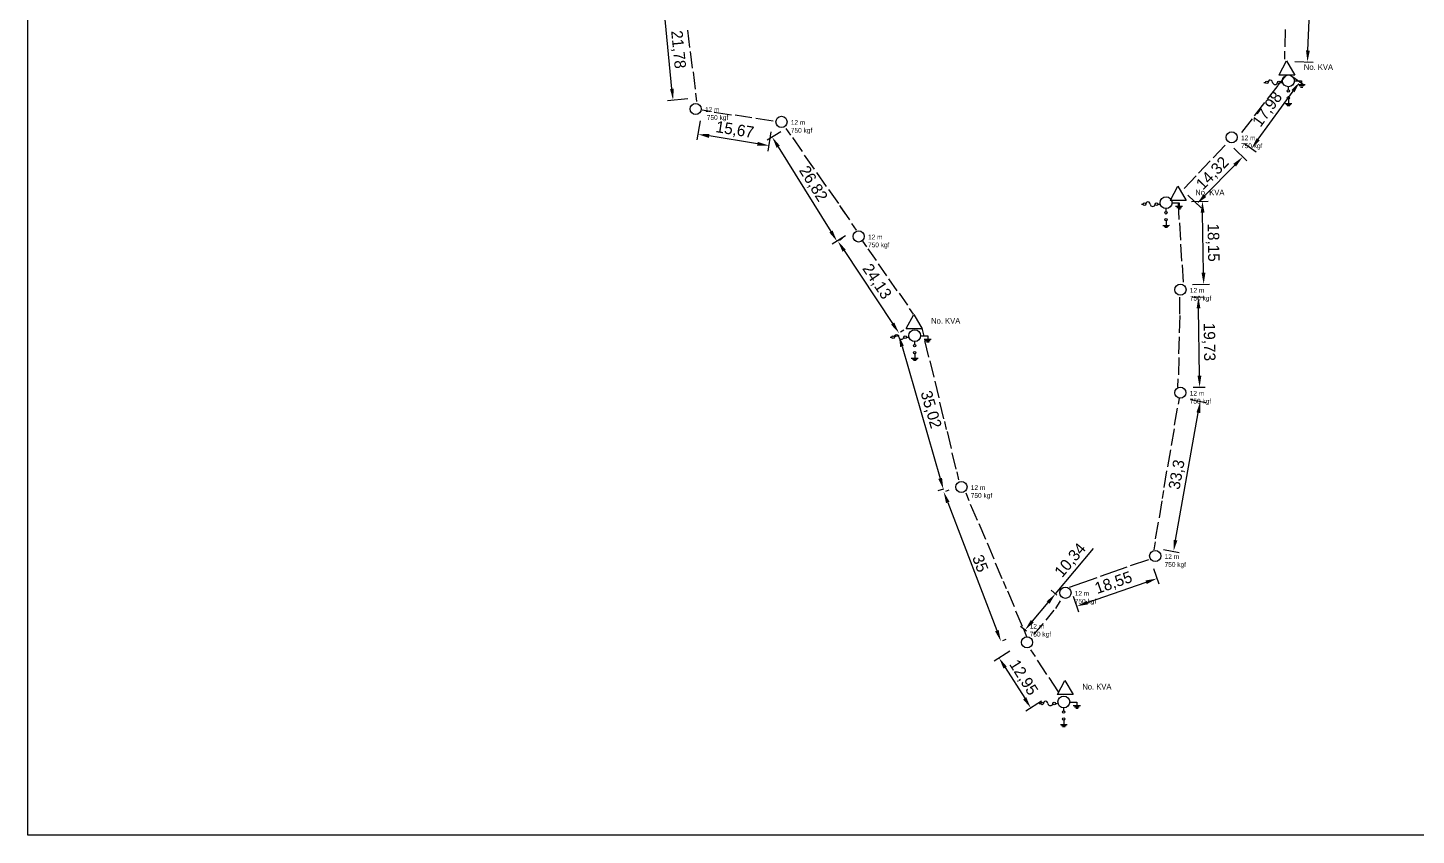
# Model space of a CAD drawing. Header units: millimetres. Extents: x -3588 to 75209, y -3737 to 38254.
# Drawn here: x 22861.6 to 23165.2, y 33283.1 to 33459.6 of the extents above; entities that cross this region are included whole.
import ezdxf

# ---------------------------------------------------------------- set-up
doc = ezdxf.new("R2010")
doc.units = ezdxf.units.MM
doc.dimstyles.new('ISO-25', dxfattribs={"dimtxt": 2.5, "dimasz": 2.5, "dimexe": 1.25, "dimexo": 0.625, "dimtad": 1, "dimtxsty": 'Standard', "dimcen": 2.5, "dimadec": 0, "dimazin": 0, "dimtfac": 1, "dimtmove": 0, "dimatfit": 3, "dimfxl": 1, "dimarcsym": 0})

# ---------------------------------------------------------------- blocks, each defined once
blk = doc.blocks.new('*D545')
at = {"color": 0, "lineweight": -2, "transparency": 16777216}
for p, q in [((23008.6, 33439.3), (23007.93, 33435.11)), ((23024.08, 33436.83), (23023.41, 33432.63)), ((23021.14, 33434.26), (23010.6, 33435.95))]:
    blk.add_line(p, q, dxfattribs=at)
at = {"color": 0, "transparency": 16777216}
for points in [[(23010.67, 33436.36), (23010.53, 33435.54), (23008.13, 33436.34)], [(23021.21, 33434.68), (23021.07, 33433.85), (23023.61, 33433.87)]]:
    blk.add_solid(points, dxfattribs=at)
at = {"layer": 'Defpoints', "color": 0, "transparency": 16777216}
for p in [(23008.7, 33439.92), (23024.18, 33437.44), (23008.13, 33436.34)]:
    blk.add_point(p, dxfattribs=at)
at = {"color": 0, "transparency": 16777216, "insert": (23016.2, 33437.16), "char_height": 2.5, "attachment_point": 5, "rotation": 350.917}
blk.add_mtext('15,67', dxfattribs=at)
blk = doc.blocks.new('*D546')
at = {"color": 0, "lineweight": -2, "transparency": 16777216}
for p, q in [((23003.81, 33465.79), (22999.31, 33465.34)), ((23002.46, 33446.28), (23000.8, 33462.98)), ((23005.95, 33444.11), (23001.46, 33443.67))]:
    blk.add_line(p, q, dxfattribs=at)
at = {"color": 0, "transparency": 16777216}
for points in [[(23001.22, 33463.02), (23000.39, 33462.94), (23000.56, 33465.47)], [(23002.87, 33446.32), (23002.04, 33446.24), (23002.7, 33443.79)]]:
    blk.add_solid(points, dxfattribs=at)
at = {"layer": 'Defpoints', "color": 0, "transparency": 16777216}
for p in [(23000.56, 33465.47), (23004.43, 33465.85), (23006.58, 33444.18)]:
    blk.add_point(p, dxfattribs=at)
at = {"color": 0, "transparency": 16777216, "insert": (23003.7, 33454.83), "char_height": 2.5, "attachment_point": 5, "rotation": 275.6555}
blk.add_mtext('21,78', dxfattribs=at)
blk = doc.blocks.new('*D547')
at = {"color": 0, "lineweight": -2, "transparency": 16777216}
for p, q in [((23026.23, 33436.88), (23023.31, 33435.06)), ((23025.7, 33433.6), (23037.22, 33415.07)), ((23040.4, 33414.1), (23037.48, 33412.29))]:
    blk.add_line(p, q, dxfattribs=at)
at = {"color": 0, "transparency": 16777216}
for points in [[(23026.05, 33433.82), (23025.34, 33433.38), (23024.38, 33435.72)], [(23037.58, 33415.29), (23036.87, 33414.85), (23038.54, 33412.95)]]:
    blk.add_solid(points, dxfattribs=at)
at = {"layer": 'Defpoints', "color": 0, "transparency": 16777216}
for p in [(23026.76, 33437.21), (23038.54, 33412.95), (23040.93, 33414.43)]:
    blk.add_point(p, dxfattribs=at)
at = {"color": 0, "transparency": 16777216, "insert": (23033.23, 33425.44), "char_height": 2.5, "attachment_point": 5, "rotation": 301.8892}
blk.add_mtext('26,82', dxfattribs=at)
blk = doc.blocks.new('*D548')
at = {"color": 0, "lineweight": -2, "transparency": 16777216}
for p, q in [((23039.09, 33413.2), (23039.77, 33413.65)), ((23040.12, 33410.88), (23050.71, 33394.94)), ((23052.46, 33393.1), (23053.14, 33393.56))]:
    blk.add_line(p, q, dxfattribs=at)
at = {"color": 0, "transparency": 16777216}
for points in [[(23040.46, 33411.11), (23039.77, 33410.64), (23038.73, 33412.96)], [(23051.06, 33395.18), (23050.37, 33394.71), (23052.1, 33392.86)]]:
    blk.add_solid(points, dxfattribs=at)
at = {"layer": 'Defpoints', "color": 0, "transparency": 16777216}
for p in [(23038.57, 33412.85), (23051.94, 33392.76), (23052.1, 33392.86)]:
    blk.add_point(p, dxfattribs=at)
at = {"color": 0, "transparency": 16777216, "insert": (23047.15, 33404.06), "char_height": 2.5, "attachment_point": 5, "rotation": 303.6315}
blk.add_mtext('24,13', dxfattribs=at)
blk = doc.blocks.new('*D549')
at = {"color": 0, "lineweight": -2, "transparency": 16777216}
for p, q in [((23052.1, 33392.34), (23050.87, 33391.98)), ((23052.77, 33389.93), (23061.11, 33361.09)), ((23061.83, 33358.7), (23060.61, 33358.34))]:
    blk.add_line(p, q, dxfattribs=at)
at = {"color": 0, "transparency": 16777216}
for points in [[(23053.17, 33390.04), (23052.37, 33389.81), (23052.07, 33392.33)], [(23061.51, 33361.21), (23060.71, 33360.97), (23061.81, 33358.69)]]:
    blk.add_solid(points, dxfattribs=at)
at = {"layer": 'Defpoints', "color": 0, "transparency": 16777216}
for p in [(23052.7, 33392.51), (23061.81, 33358.69), (23062.43, 33358.87)]:
    blk.add_point(p, dxfattribs=at)
at = {"color": 0, "transparency": 16777216, "insert": (23060.94, 33376.67), "char_height": 2.5, "width": 9.4878, "attachment_point": 5, "rotation": 286.1352}
blk.add_mtext('\\P35,02', dxfattribs=at)
blk = doc.blocks.new('*D550')
at = {"color": 0, "lineweight": -2, "transparency": 16777216}
for p, q in [((23062.31, 33358.33), (23063.04, 33358.61)), ((23062.77, 33355.82), (23073.49, 33327.81)), ((23074.83, 33325.64), (23075.56, 33325.92))]:
    blk.add_line(p, q, dxfattribs=at)
at = {"color": 0, "transparency": 16777216}
for points in [[(23063.16, 33355.97), (23062.38, 33355.67), (23061.87, 33358.16)], [(23073.88, 33327.96), (23073.11, 33327.66), (23074.39, 33325.47)]]:
    blk.add_solid(points, dxfattribs=at)
at = {"layer": 'Defpoints', "color": 0, "transparency": 16777216}
for p in [(23061.73, 33358.1), (23074.25, 33325.42), (23074.39, 33325.47)]:
    blk.add_point(p, dxfattribs=at)
at = {"color": 0, "transparency": 16777216, "insert": (23069.88, 33342.49), "char_height": 2.5, "attachment_point": 5, "rotation": 290.954}
blk.add_mtext('35', dxfattribs=at)
blk = doc.blocks.new('*D551')
at = {"color": 0, "lineweight": -2, "transparency": 16777216}
for p, q in [((23076.35, 33323.33), (23072.93, 33321.16)), ((23075.32, 33319.72), (23079.58, 33313)), ((23083.28, 33312.39), (23079.86, 33310.22))]:
    blk.add_line(p, q, dxfattribs=at)
at = {"color": 0, "transparency": 16777216}
for points in [[(23075.67, 33319.94), (23074.97, 33319.49), (23073.98, 33321.83)], [(23079.93, 33313.23), (23079.23, 33312.78), (23080.92, 33310.89)]]:
    blk.add_solid(points, dxfattribs=at)
at = {"layer": 'Defpoints', "color": 0, "transparency": 16777216}
for p in [(23076.88, 33323.66), (23083.81, 33312.73), (23080.92, 33310.89)]:
    blk.add_point(p, dxfattribs=at)
at = {"color": 0, "transparency": 16777216, "insert": (23079.21, 33317.48), "char_height": 2.5, "attachment_point": 5, "rotation": 302.3685}
blk.add_mtext('12,95', dxfattribs=at)
blk = doc.blocks.new('*D552')
at = {"color": 0, "lineweight": -2, "transparency": 16777216}
for p, q in [((23086.31, 33335.85), (23094.63, 33345.73)), ((23086.64, 33335.57), (23085.36, 33336.66)), ((23081.26, 33329.85), (23084.7, 33333.94)), ((23079.98, 33327.66), (23078.69, 33328.74))]:
    blk.add_line(p, q, dxfattribs=at)
at = {"color": 0, "transparency": 16777216}
for points in [[(23084.38, 33334.21), (23085.02, 33333.67), (23086.31, 33335.85)], [(23080.94, 33330.12), (23081.58, 33329.58), (23079.65, 33327.94)]]:
    blk.add_solid(points, dxfattribs=at)
at = {"layer": 'Defpoints', "color": 0, "transparency": 16777216}
for p in [(23086.31, 33335.85), (23087.12, 33335.17), (23080.46, 33327.26)]:
    blk.add_point(p, dxfattribs=at)
at = {"color": 0, "transparency": 16777216, "insert": (23089.68, 33343.09), "char_height": 2.5, "attachment_point": 5, "rotation": 49.9081}
blk.add_mtext('10,34', dxfattribs=at)
blk = doc.blocks.new('*D553')
at = {"color": 0, "lineweight": -2, "transparency": 16777216}
for p, q in [((23107.73, 33341.4), (23108.9, 33338.01)), ((23093.33, 33333.94), (23106.13, 33338.37)), ((23090.2, 33335.34), (23091.38, 33331.94))]:
    blk.add_line(p, q, dxfattribs=at)
at = {"color": 0, "transparency": 16777216}
for points in [[(23106, 33338.76), (23106.27, 33337.98), (23108.49, 33339.19)], [(23093.2, 33334.33), (23093.47, 33333.55), (23090.97, 33333.12)]]:
    blk.add_solid(points, dxfattribs=at)
at = {"layer": 'Defpoints', "color": 0, "transparency": 16777216}
for p in [(23107.52, 33341.99), (23108.49, 33339.19), (23090, 33335.93)]:
    blk.add_point(p, dxfattribs=at)
at = {"color": 0, "transparency": 16777216, "insert": (23099.05, 33338.12), "char_height": 2.5, "attachment_point": 5, "rotation": 19.0946}
blk.add_mtext('18,55', dxfattribs=at)
blk = doc.blocks.new('*D554')
at = {"color": 0, "lineweight": -2, "transparency": 16777216}
for p, q in [((23115.81, 33378.3), (23119.22, 33377.69)), ((23112.56, 33347.59), (23117.55, 33375.45)), ((23109.95, 33345.52), (23113.35, 33344.91))]:
    blk.add_line(p, q, dxfattribs=at)
at = {"color": 0, "transparency": 16777216}
for points in [[(23117.14, 33375.52), (23117.96, 33375.38), (23117.99, 33377.91)], [(23112.15, 33347.66), (23112.97, 33347.52), (23112.12, 33345.13)]]:
    blk.add_solid(points, dxfattribs=at)
at = {"layer": 'Defpoints', "color": 0, "transparency": 16777216}
for p in [(23115.2, 33378.41), (23117.99, 33377.91), (23109.33, 33345.63)]:
    blk.add_point(p, dxfattribs=at)
at = {"color": 0, "transparency": 16777216, "insert": (23113, 33361.89), "char_height": 2.5, "attachment_point": 5, "rotation": 79.8511}
blk.add_mtext('33,3', dxfattribs=at)
blk = doc.blocks.new('*D555')
at = {"color": 0, "lineweight": -2, "transparency": 16777216}
for p, q in [((23116.13, 33400.73), (23118.81, 33400.77)), ((23117.8, 33383.52), (23117.59, 33398.25)), ((23116.4, 33381), (23119.08, 33381.04))]:
    blk.add_line(p, q, dxfattribs=at)
at = {"color": 0, "transparency": 16777216}
for points in [[(23118.01, 33398.26), (23117.18, 33398.25), (23117.56, 33400.75)], [(23118.21, 33383.53), (23117.38, 33383.52), (23117.83, 33381.02)]]:
    blk.add_solid(points, dxfattribs=at)
at = {"layer": 'Defpoints', "color": 0, "transparency": 16777216}
for p in [(23115.5, 33400.73), (23117.56, 33400.75), (23115.77, 33380.99)]:
    blk.add_point(p, dxfattribs=at)
at = {"color": 0, "transparency": 16777216, "insert": (23119.78, 33390.92), "char_height": 2.5, "attachment_point": 5, "rotation": 270.7912}
blk.add_mtext('19,73', dxfattribs=at)
blk = doc.blocks.new('*D556')
at = {"color": 0, "lineweight": -2, "transparency": 16777216}
for p, q in [((23116.03, 33421.65), (23119.69, 33421.7)), ((23118.68, 33406.03), (23118.48, 33419.18)), ((23116.31, 33403.5), (23119.97, 33403.55))]:
    blk.add_line(p, q, dxfattribs=at)
at = {"color": 0, "transparency": 16777216}
for points in [[(23118.9, 33419.19), (23118.06, 33419.18), (23118.44, 33421.68)], [(23119.1, 33406.04), (23118.26, 33406.03), (23118.72, 33403.54)]]:
    blk.add_solid(points, dxfattribs=at)
at = {"layer": 'Defpoints', "color": 0, "transparency": 16777216}
for p in [(23115.41, 33421.64), (23118.44, 33421.68), (23115.68, 33403.49)]:
    blk.add_point(p, dxfattribs=at)
at = {"color": 0, "transparency": 16777216, "insert": (23120.66, 33412.64), "char_height": 2.5, "attachment_point": 5, "rotation": 270.8686}
blk.add_mtext('18,15', dxfattribs=at)
blk = doc.blocks.new('*D557')
at = {"color": 0, "lineweight": -2, "transparency": 16777216}
for p, q in [((23125.29, 33433.29), (23128.15, 33430.5)), ((23119, 33422.91), (23125.51, 33429.58)), ((23115.29, 33423.04), (23118.14, 33420.25))]:
    blk.add_line(p, q, dxfattribs=at)
at = {"color": 0, "transparency": 16777216}
for points in [[(23125.21, 33429.87), (23125.8, 33429.29), (23127.25, 33431.37)], [(23118.7, 33423.21), (23119.29, 33422.62), (23117.25, 33421.13)]]:
    blk.add_solid(points, dxfattribs=at)
at = {"layer": 'Defpoints', "color": 0, "transparency": 16777216}
for p in [(23124.84, 33433.72), (23127.25, 33431.37), (23114.84, 33423.48)]:
    blk.add_point(p, dxfattribs=at)
at = {"color": 0, "transparency": 16777216, "insert": (23120.76, 33427.7), "char_height": 2.5, "attachment_point": 5, "rotation": 45.6807}
blk.add_mtext('14,32', dxfattribs=at)
blk = doc.blocks.new('*D558')
at = {"color": 0, "lineweight": -2, "transparency": 16777216}
for p, q in [((23138.19, 33448.87), (23140.73, 33447.03)), ((23130.64, 33435.23), (23138.25, 33445.74)), ((23127.64, 33434.31), (23130.19, 33432.47))]:
    blk.add_line(p, q, dxfattribs=at)
at = {"color": 0, "transparency": 16777216}
for points in [[(23137.92, 33445.98), (23138.59, 33445.49), (23139.72, 33447.76)], [(23130.31, 33435.47), (23130.98, 33434.98), (23129.18, 33433.2)]]:
    blk.add_solid(points, dxfattribs=at)
at = {"layer": 'Defpoints', "color": 0, "transparency": 16777216}
for p in [(23137.68, 33449.24), (23139.72, 33447.76), (23127.14, 33434.68)]:
    blk.add_point(p, dxfattribs=at)
at = {"color": 0, "transparency": 16777216, "insert": (23132.76, 33441.7), "char_height": 2.5, "attachment_point": 5, "rotation": 54.0938}
blk.add_mtext('17,98', dxfattribs=at)
blk = doc.blocks.new('*D559')
at = {"color": 0, "lineweight": -2, "transparency": 16777216}
for p, q in [((23140.04, 33485.35), (23144.08, 33485.18)), ((23141.52, 33454.63), (23142.72, 33482.73)), ((23138.62, 33452.25), (23142.66, 33452.08))]:
    blk.add_line(p, q, dxfattribs=at)
at = {"color": 0, "transparency": 16777216}
for points in [[(23142.3, 33482.75), (23143.14, 33482.71), (23142.83, 33485.23)], [(23141.1, 33454.65), (23141.93, 33454.62), (23141.41, 33452.14)]]:
    blk.add_solid(points, dxfattribs=at)
at = {"layer": 'Defpoints', "color": 0, "transparency": 16777216}
for p in [(23139.42, 33485.37), (23142.83, 33485.23), (23138, 33452.28)]:
    blk.add_point(p, dxfattribs=at)
at = {"color": 0, "transparency": 16777216, "insert": (23140.04, 33468.77), "char_height": 2.5, "attachment_point": 5, "rotation": 87.551}
blk.add_mtext('33,12', dxfattribs=at)

msp = doc.modelspace()

# ---------------------------------------------------------------- linework, layer by layer
at = {"color": 10}
for p, q in [((23006.403, 33455.325), (23005.94, 33459.077)), ((23136.566, 33455.43), (23136.639, 33459.21)), ((23006.96, 33450.746), (23006.505, 33454.426)), ((23135.194, 33449.339), (23136.82, 33452.395)), ((23136.443, 33452.74), (23136.477, 33454.519)), ((23136.82, 33452.395), (23138.642, 33449.274)), ((23007.612, 33446.195), (23007.149, 33449.947)), ((23135.033, 33447.033), (23136.678, 33449.095)), ((23138.642, 33449.274), (23135.141, 33449.274)), ((23131.858, 33447.676), (23132.243, 33447.676)), ((23132.669, 33443.997), (23134.992, 33446.979)), ((23135.433, 33447.676), (23135.821, 33447.676)), ((23137.208, 33446.636), (23137.214, 33446.059)), ((23138.634, 33447.99), (23140.111, 33447.989)), ((23139.325, 33447.233), (23140.874, 33447.232)), ((23139.569, 33446.959), (23140.613, 33446.959)), ((23139.859, 33446.63), (23140.386, 33446.63)), ((23140.111, 33447.989), (23140.112, 33447.254)), ((23007.87, 33443.515), (23007.652, 33445.281)), ((23129.827, 33440.363), (23132.106, 33443.289)), ((23138.001, 33442.988), (23136.506, 33442.971)), ((23137.77, 33442.78), (23136.745, 33442.768)), ((23137.552, 33442.577), (23136.961, 33442.571)), ((23137.244, 33444.03), (23137.255, 33442.98)), ((23009.061, 33441.652), (23010.819, 33441.376)), ((23011.709, 33441.164), (23015.444, 33440.578)), ((23016.264, 33440.54), (23019.928, 33439.965)), ((23020.819, 33439.816), (23024.554, 33439.23)), ((23127.073, 33436.682), (23129.397, 33439.665)), ((23028.452, 33436.112), (23027.434, 33437.572)), ((23030.976, 33432.591), (23028.854, 33435.633)), ((23120.78, 33431.19), (23123.389, 33433.927)), ((23033.611, 33428.68), (23031.447, 33431.781)), ((23117.592, 33427.857), (23120.15, 33430.541)), ((23036.243, 33424.892), (23034.121, 33427.934)), ((23038.947, 33421.174), (23036.783, 33424.275)), ((23111.445, 33421.934), (23113.072, 33424.989)), ((23113.072, 33424.989), (23114.894, 33421.869)), ((23114.486, 33424.468), (23117.094, 33427.205)), ((23114.894, 33421.869), (23111.392, 33421.869)), ((23111.885, 33421.35), (23113.362, 33421.349)), ((23113.378, 33417.662), (23113.227, 33421.44)), ((23113.362, 33421.349), (23113.363, 33420.615)), ((23041.321, 33417.616), (23039.157, 33420.716)), ((23040.428, 33418.926), (23039.41, 33420.385)), ((23105.109, 33421.036), (23105.493, 33421.036)), ((23108.684, 33421.037), (23109.072, 33421.037)), ((23110.459, 33419.997), (23110.465, 33419.42)), ((23112.576, 33420.593), (23114.125, 33420.593)), ((23112.82, 33420.319), (23113.864, 33420.319)), ((23113.11, 33419.99), (23113.637, 33419.99)), ((23042.802, 33415.367), (23041.784, 33416.826)), ((23111.252, 33416.348), (23109.757, 33416.331)), ((23111.021, 33416.14), (23109.995, 33416.129)), ((23110.803, 33415.937), (23110.212, 33415.931)), ((23110.495, 33417.39), (23110.506, 33416.34)), ((23113.696, 33413.175), (23113.487, 33416.95)), ((23045.051, 33411.708), (23044.18, 33412.955)), ((23113.942, 33408.569), (23113.737, 33412.272)), ((23047.209, 33408.696), (23045.394, 33411.297)), ((23049.463, 33405.351), (23047.612, 33408.003)), ((23114.285, 33403.984), (23114.076, 33407.759)), ((23051.714, 33402.112), (23049.899, 33404.713)), ((23054.026, 33398.932), (23052.176, 33401.584)), ((23113.487, 33396.991), (23113.51, 33400.699)), ((23055.293, 33397.009), (23054.422, 33398.257)), ((23053.696, 33393.857), (23055.323, 33396.912)), ((23055.323, 33396.912), (23057.145, 33393.792)), ((23113.466, 33392.941), (23113.586, 33396.719)), ((23050.148, 33391.969), (23050.533, 33391.969)), ((23057.145, 33393.792), (23053.644, 33393.792)), ((23053.723, 33391.969), (23054.112, 33391.969)), ((23055.499, 33390.929), (23055.504, 33390.352)), ((23056.925, 33392.283), (23058.401, 33392.282)), ((23057.105, 33393.902), (23057.524, 33392.173)), ((23057.616, 33391.526), (23059.165, 33391.525)), ((23057.669, 33391.269), (23058.559, 33387.595)), ((23057.86, 33391.252), (23058.903, 33391.252)), ((23058.149, 33390.923), (23058.676, 33390.923)), ((23058.401, 33392.282), (23058.402, 33391.547)), ((23113.31, 33388.33), (23113.428, 33392.037)), ((23055.534, 33388.323), (23055.545, 33387.272)), ((23056.291, 33387.281), (23054.797, 33387.264)), ((23056.06, 33387.073), (23055.035, 33387.061)), ((23055.842, 33386.87), (23055.252, 33386.863)), ((23058.839, 33386.823), (23059.712, 33383.219)), ((23113.253, 33383.734), (23113.374, 33387.512)), ((23059.917, 33382.338), (23060.807, 33378.664)), ((23113.096, 33381.046), (23113.153, 33382.824)), ((23060.952, 33377.737), (23061.826, 33374.133)), ((23112.92, 33376.448), (23112.292, 33372.72)), ((23113.347, 33378.556), (23113.142, 33377.336)), ((23062.026, 33373.54), (23062.445, 33371.811)), ((23062.611, 33371.311), (23063.502, 33367.637)), ((23112.245, 33371.901), (23111.629, 33368.244)), ((23063.647, 33366.711), (23064.52, 33363.106)), ((23111.47, 33367.354), (23110.842, 33363.626)), ((23064.72, 33362.514), (23065.139, 33360.784)), ((23110.611, 33362.717), (23109.995, 33359.06)), ((23066.708, 33357.928), (23067.402, 33356.289)), ((23109.945, 33358.436), (23109.65, 33356.682)), ((23067.692, 33355.421), (23069.167, 33351.94)), ((23109.606, 33356.157), (23108.978, 33352.429)), ((23108.747, 33351.52), (23108.131, 33347.863)), ((23069.568, 33351.224), (23071.014, 33347.81)), ((23071.359, 33346.974), (23072.834, 33343.492)), ((23108.082, 33347.239), (23107.786, 33345.485)), ((23073.127, 33342.602), (23074.574, 33339.187)), ((23074.868, 33338.635), (23075.562, 33336.997)), ((23075.807, 33336.53), (23077.282, 33333.049)), ((23077.576, 33332.159), (23079.023, 33328.744)), ((23079.316, 33328.192), (23080.01, 33326.553)), ((23080.882, 33323.629), (23081.855, 33322.14)), ((23082.295, 33321.337), (23084.364, 33318.173)), ((23084.885, 33317.54), (23086.915, 33314.436)), ((23086.751, 33313.872), (23088.378, 33316.927)), ((23088.378, 33316.927), (23090.199, 33313.807)), ((23090.199, 33313.807), (23086.698, 33313.807)), ((23089.515, 33312.189), (23090.992, 33312.188)), ((23090.992, 33312.188), (23090.993, 33311.453)), ((23082.739, 33311.875), (23083.123, 33311.875)), ((23086.314, 33311.875), (23086.702, 33311.875)), ((23088.089, 33310.835), (23088.094, 33310.258)), ((23090.206, 33311.432), (23091.755, 33311.431)), ((23090.45, 33311.158), (23091.494, 33311.158)), ((23090.74, 33310.829), (23091.267, 33310.829)), ((23088.882, 33307.187), (23087.387, 33307.17)), ((23088.651, 33306.979), (23087.625, 33306.967)), ((23088.432, 33306.776), (23087.842, 33306.77)), ((23088.125, 33308.229), (23088.136, 33307.178))]:
    msp.add_line(p, q, dxfattribs=at)
at = {"color": 1}
for p, q in [((23102.696, 33342.016), (23106.736, 33343.335)), ((23089.372, 33337.319), (23095.432, 33339.454)), ((23096.17, 33339.726), (23101.958, 33341.783)), ((23087.366, 33334.329), (23086.331, 33332.669)), ((23085.993, 33332.26), (23084.236, 33330.071)), ((23083.61, 33329.326), (23081.54, 33326.968))]:
    msp.add_line(p, q, dxfattribs=at)
msp.add_lwpolyline([(22861.612, 33642.929), (23282.514, 33642.929), (23282.514, 33283.067), (22861.612, 33283.067)], close=True)
at = {"color": 10}
for centre, radius in [((23137.253, 33448.005), 1.294), ((23132.519, 33447.683), 0.276), ((23135.157, 33447.679), 0.276), ((23137.214, 33445.795), 0.263), ((23007.641, 33441.854), 1.222), ((23137.238, 33444.29), 0.26), ((23026.411, 33439.04), 1.222), ((23124.84, 33435.664), 1.222), ((23105.77, 33421.043), 0.276), ((23108.407, 33421.039), 0.276), ((23110.504, 33421.365), 1.294), ((23110.465, 33419.156), 0.263), ((23043.284, 33413.993), 1.222), ((23110.489, 33417.65), 0.26), ((23113.646, 33402.34), 1.222), ((23050.81, 33391.976), 0.276), ((23053.447, 33391.972), 0.276), ((23055.543, 33392.298), 1.294), ((23055.504, 33390.088), 0.263), ((23055.528, 33388.582), 0.26), ((23113.623, 33379.824), 1.222), ((23065.751, 33359.211), 1.222), ((23108.125, 33344.12), 1.222), ((23088.492, 33336.077), 1.222), ((23080.106, 33325.24), 1.222), ((23083.4, 33311.882), 0.276), ((23086.037, 33311.878), 0.276), ((23088.134, 33312.204), 1.294), ((23088.095, 33309.994), 0.263), ((23088.119, 33308.488), 0.26)]:
    msp.add_circle(centre, radius, dxfattribs=at)
for centre, radius, start, end in [((23133.275, 33447.704), 0.481, 356.0473, 179.98075), ((23134.317, 33447.771), 0.571, 190.00363, 350.3175), ((23106.526, 33421.065), 0.481, 356.0473, 179.98075), ((23107.568, 33421.131), 0.571, 190.00363, 350.3175), ((23051.566, 33391.997), 0.481, 356.0473, 179.98075), ((23052.608, 33392.063), 0.571, 190.00363, 350.3175), ((23084.156, 33311.903), 0.481, 356.0473, 179.98075), ((23085.198, 33311.97), 0.571, 190.00363, 350.3175)]:
    msp.add_arc(centre, radius, start, end, dxfattribs=at)

# ---------------------------------------------------------------- texts
at = {"color": 10, "attachment_point": 1}
for s, width, gutter_width, insert, char_height in [('No. KVA', 17.75852, 6.215, (23140.627, 33451.64), 1.243), ('12 m^J 750 kgf ', 21.10344, 5.166, (23009.689, 33442.238), 1.03321), ('12 m^J750 kgf ', 21.10344, 5.166, (23028.459, 33439.424), 1.03321), ('12 m^J750 kgf ', 21.10344, 5.166, (23126.888, 33436.048), 1.03321), ('No. KVA', 17.75852, 6.215, (23116.879, 33424.235), 1.243), ('12 m^J750 kgf ', 21.10344, 5.166, (23045.332, 33414.377), 1.03321), ('12 m^J750 kgf ', 21.10344, 5.166, (23115.693, 33402.724), 1.03321), ('No. KVA', 17.75852, 6.215, (23059.13, 33396.157), 1.243), ('12 m^J750 kgf ', 21.10344, 5.166, (23115.671, 33380.208), 1.03321), ('12 m^J750 kgf ', 21.10344, 5.166, (23067.799, 33359.595), 1.03321), ('12 m^J750 kgf ', 21.10344, 5.166, (23110.173, 33344.505), 1.03321), ('12 m^J750 kgf ', 21.10344, 5.166, (23090.54, 33336.461), 1.03321), ('12 m^J750 kgf ', 21.10344, 5.166, (23080.675, 33329.269), 1.03321), ('No. KVA', 17.75852, 6.215, (23092.185, 33316.172), 1.243)]:
    msp.add_mtext_dynamic_manual_height_columns(s, width=width, gutter_width=gutter_width, heights=[0], dxfattribs=dict(at, insert=insert, char_height=char_height))

# ---------------------------------------------------------------- dimensions: what is measured, and where the dimension line sits
at = {"color": 1}
for p1, p2, distance, picture, middle in [((23138, 33452.281), (23139.415, 33485.374), -3.414, '*D559', (23140.037, 33468.771)), ((23006.575, 33444.175), (23004.429, 33465.849), 3.893, '*D546', (23003.702, 33454.834)), ((23127.137, 33434.679), (23137.68, 33449.24), -2.518, '*D558', (23132.761, 33441.704)), ((23024.18, 33437.443), (23008.702, 33439.917), 3.619, '*D545', (23016.198, 33437.164)), ((23026.764, 33437.206), (23040.932, 33414.434), -2.812, '*D547', (23033.229, 33425.435)), ((23114.84, 33423.479), (23124.843, 33433.722), -3.368, '*D557', (23120.761, 33427.703)), ((23115.684, 33403.489), (23115.408, 33421.638), -3.034, '*D556', (23120.663, 33412.641)), ((23038.57, 33412.85), (23051.936, 33392.756), 0.194, '*D548', (23047.149, 33404.064)), ((23115.773, 33380.995), (23115.501, 33400.726), -2.058, '*D555', (23119.778, 33390.918)), ((23109.331, 33345.628), (23115.2, 33378.411), -2.834, '*D554', (23113.004, 33361.887)), ((23061.73, 33358.104), (23074.247, 33325.419), 0.152, '*D550', (23069.881, 33342.486)), ((23080.461, 33327.256), (23087.122, 33335.169), 1.06, '*D552', (23089.682, 33343.09)), ((23089.998, 33335.928), (23107.523, 33341.995), -2.97, '*D553', (23099.051, 33338.124)), ((23076.879, 33323.664), (23083.811, 33312.727), -3.428, '*D551', (23079.209, 33317.476))]:
    dim = msp.add_aligned_dim(p1=p1, p2=p2, distance=distance, dimstyle='ISO-25', dxfattribs=at)
    dim.commit()
    dim.dimension.update_dxf_attribs({"geometry": picture, "text_midpoint": middle})
dim = msp.add_aligned_dim(p1=(23052.698, 33392.51), p2=(23062.43, 33358.869), distance=-0.649, text='\\P<>', dimstyle='ISO-25', dxfattribs=at)
dim.commit()
dim.dimension.update_dxf_attribs({"geometry": '*D549', "text_midpoint": (23060.943, 33376.667)})

doc.saveas('drawing.dxf')
